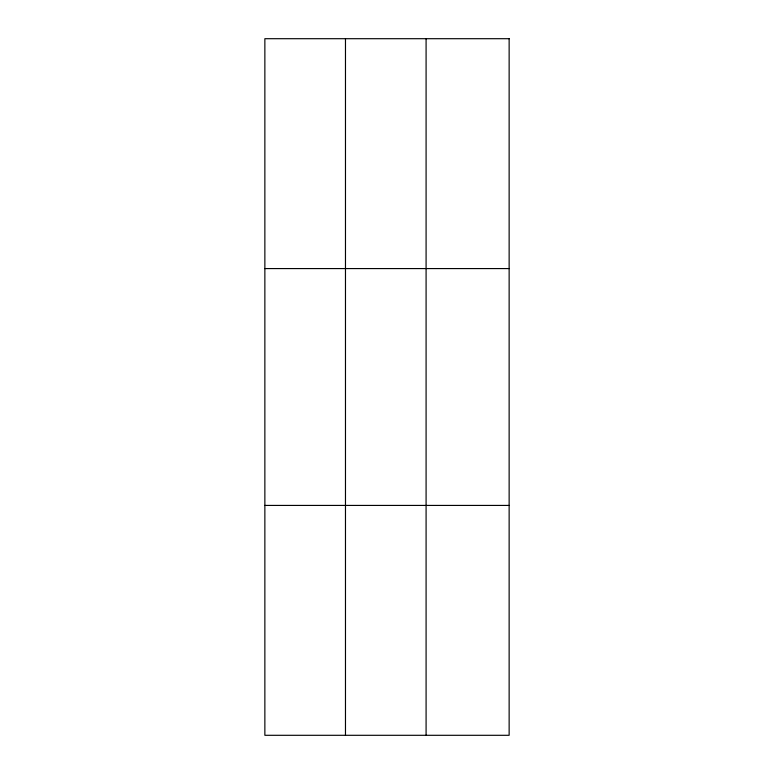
<?xml version="1.0" encoding="UTF-8"?>
<svg xmlns="http://www.w3.org/2000/svg" width="774" height="774" viewBox="0 0 774 774"><rect width="100%" height="100%" fill="white"/><g stroke="black" fill="none" stroke-linecap="round" stroke-linejoin="round"><path stroke-width="1.16" d="M345.475 38.7L345.475 735.3M426.087 38.7L426.087 735.3M264.863 268.578L509.137 268.578M264.863 505.422L509.137 505.422M509.137 38.7L509.137 735.3L264.863 735.3L264.863 38.7L509.137 38.7"/></g></svg>
